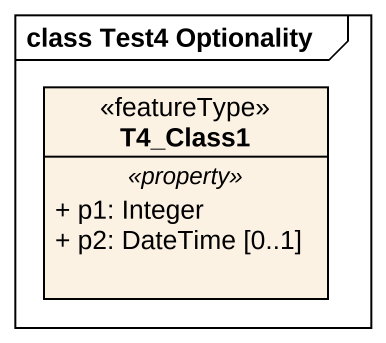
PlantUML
@startuml
mainframe class Test4 Optionality
hide circle
hide empty members
skinparam classAttributeIconSize 0
class T4_Class1 <<featureType>> {
  .. <<property>> ..
  + p1: Integer
  + p2: DateTime [0..1]
}
@enduml
